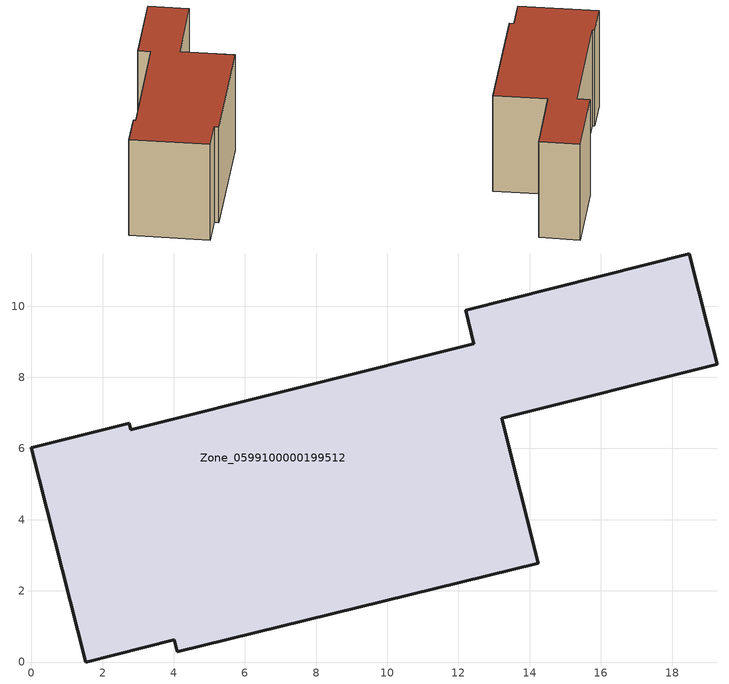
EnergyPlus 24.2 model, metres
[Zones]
Zone_0599100000199512
 floor ground (C_G): 14.25,2.77 4.1,0.29 4.02,0.62 1.53,0 0,6.02 2.75,6.7 2.79,6.52 12.43,8.94 12.2,9.88 18.49,11.46 19.27,8.36 13.22,6.84 z0
 wall outside (C_F): 19.27,8.36 18.49,11.46 12.2,9.88 12.43,8.94 2.79,6.52 2.75,6.7 0,6.02 1.53,0 4.02,0.62 4.1,0.29 14.25,2.77 13.22,6.84 19.27,8.36 z0:8.55
 roof outside (C_R): 14.25,2.77 13.22,6.84 19.27,8.36 18.49,11.46 12.2,9.88 12.43,8.94 2.79,6.52 2.75,6.7 0,6.02 1.53,0 4.02,0.62 4.1,0.29 z8.55
[BUILDING]
Pand.0599100000199512: North Axis=0; Terrain=City; Loads Convergence Tolerance Value=0.04; Temperature Convergence Tolerance Value=0.4; Solar Distribution=FullExterior; Maximum Number of Warmup Days=25; Minimum Number of Warmup Days=1
[Site:Location]
Rotterdam.The.Hague.AP_ZH_NLD Design_Conditions: Latitude=51.96; Longitude=4.45; Time Zone=1; Elevation=-4.5
[SITE:GROUNDTEMPERATURE:BUILDINGSURFACE]
18, 18, 18, 18, 18, 18, 18, 18, 18, 18, 18, 18
[MATERIAL] Thermal Absorptance=0.9; Solar Absorptance=0.7; Visible Absorptance=0.7
Name | Roughness | Thickness | Conductivity | Density | Specific Heat
G.TC.1975-1991 | MediumSmooth | 0.15 | 0.288461 | 540 | 1210
F.TC.1975-1991 | Rough | 0.3 | 0.230769 | 1920 | 840
R.TC.1975-1991 | MediumRough | 0.2 | 0.153846 | 1500 | 1000
[CONSTRUCTION]
C_G: G.TC.1975-1991
C_F: F.TC.1975-1991
C_R: R.TC.1975-1991
[ZONE]
Zone_0599100000199512: Type=1; Multiplier=1; Ceiling Height=Autocalculate; Volume=Autocalculate; Floor Area=autocalculate; Part of Total Floor Area=Yes
[ZONEINFILTRATION:DESIGNFLOWRATE]
Infil_Zone_0599100000199512: Zone or ZoneList or Space or SpaceList=Zone_0599100000199512; Schedule=AlwaysOn; Design Flow Rate Calculation Method=Flow/Area; Flow Rate per Floor Area=0.003; Constant Term Coefficient=1; Temperature Term Coefficient=0; Velocity Term Coefficient=0; Velocity Squared Term Coefficient=0
[HVACTEMPLATE:ZONE:IDEALLOADSAIRSYSTEM]
Zone_0599100000199512: Maximum Heating Supply Air Temperature=50; Minimum Cooling Supply Air Temperature=13; Maximum Heating Supply Air Humidity Ratio=0.0156; Minimum Cooling Supply Air Humidity Ratio=0.0077; Heating Limit=NoLimit; Cooling Limit=NoLimit; Dehumidification Control Type=ConstantSensibleHeatRatio; Cooling Sensible Heat Ratio=0.7; Dehumidification Setpoint=60; Humidification Control Type=None; Humidification Setpoint=30; Outdoor Air Method=None; Outdoor Air Flow Rate per Person=0.00944; Outdoor Air Flow Rate per Zone Floor Area=0; Outdoor Air Flow Rate per Zone=0; Demand Controlled Ventilation Type=None; Outdoor Air Economizer Type=NoEconomizer; Heat Recovery Type=None; Sensible Heat Recovery Effectiveness=0.7; Latent Heat Recovery Effectiveness=0.65
[ZONECONTROL:THERMOSTAT]
ThermostatControl_Zone_0599100000199512: Zone or ZoneList=Zone_0599100000199512; Control Type Schedule=DualSetpointControlType; Control 1=Thermostat_Zone_0599100000199512; Temperature Difference Between Cutout And Setpoint=0
[THERMOSTATSETPOINT:DUALSETPOINT]
Thermostat_Zone_0599100000199512: Heating Setpoint Temperature Schedule=HeatingSetpoint_Zone_0599100000199512; Cooling Setpoint Temperature Schedule=CoolingSetpoint_Zone_0599100000199512
[SCHEDULE:COMPACT]
HeatingSetpoint_Zone_0599100000199512: Through: 12/31, For: AllDays, Until: 24:00, 21
CoolingSetpoint_Zone_0599100000199512: Through: 12/31, For: AllDays, Until: 24:00, 24
DualSetpointControlType: Through: 12/31, For: AllDays, Until: 24:00, 4
AlwaysOn: Through: 12/31, For: AllDays, Until: 24:00, 1
